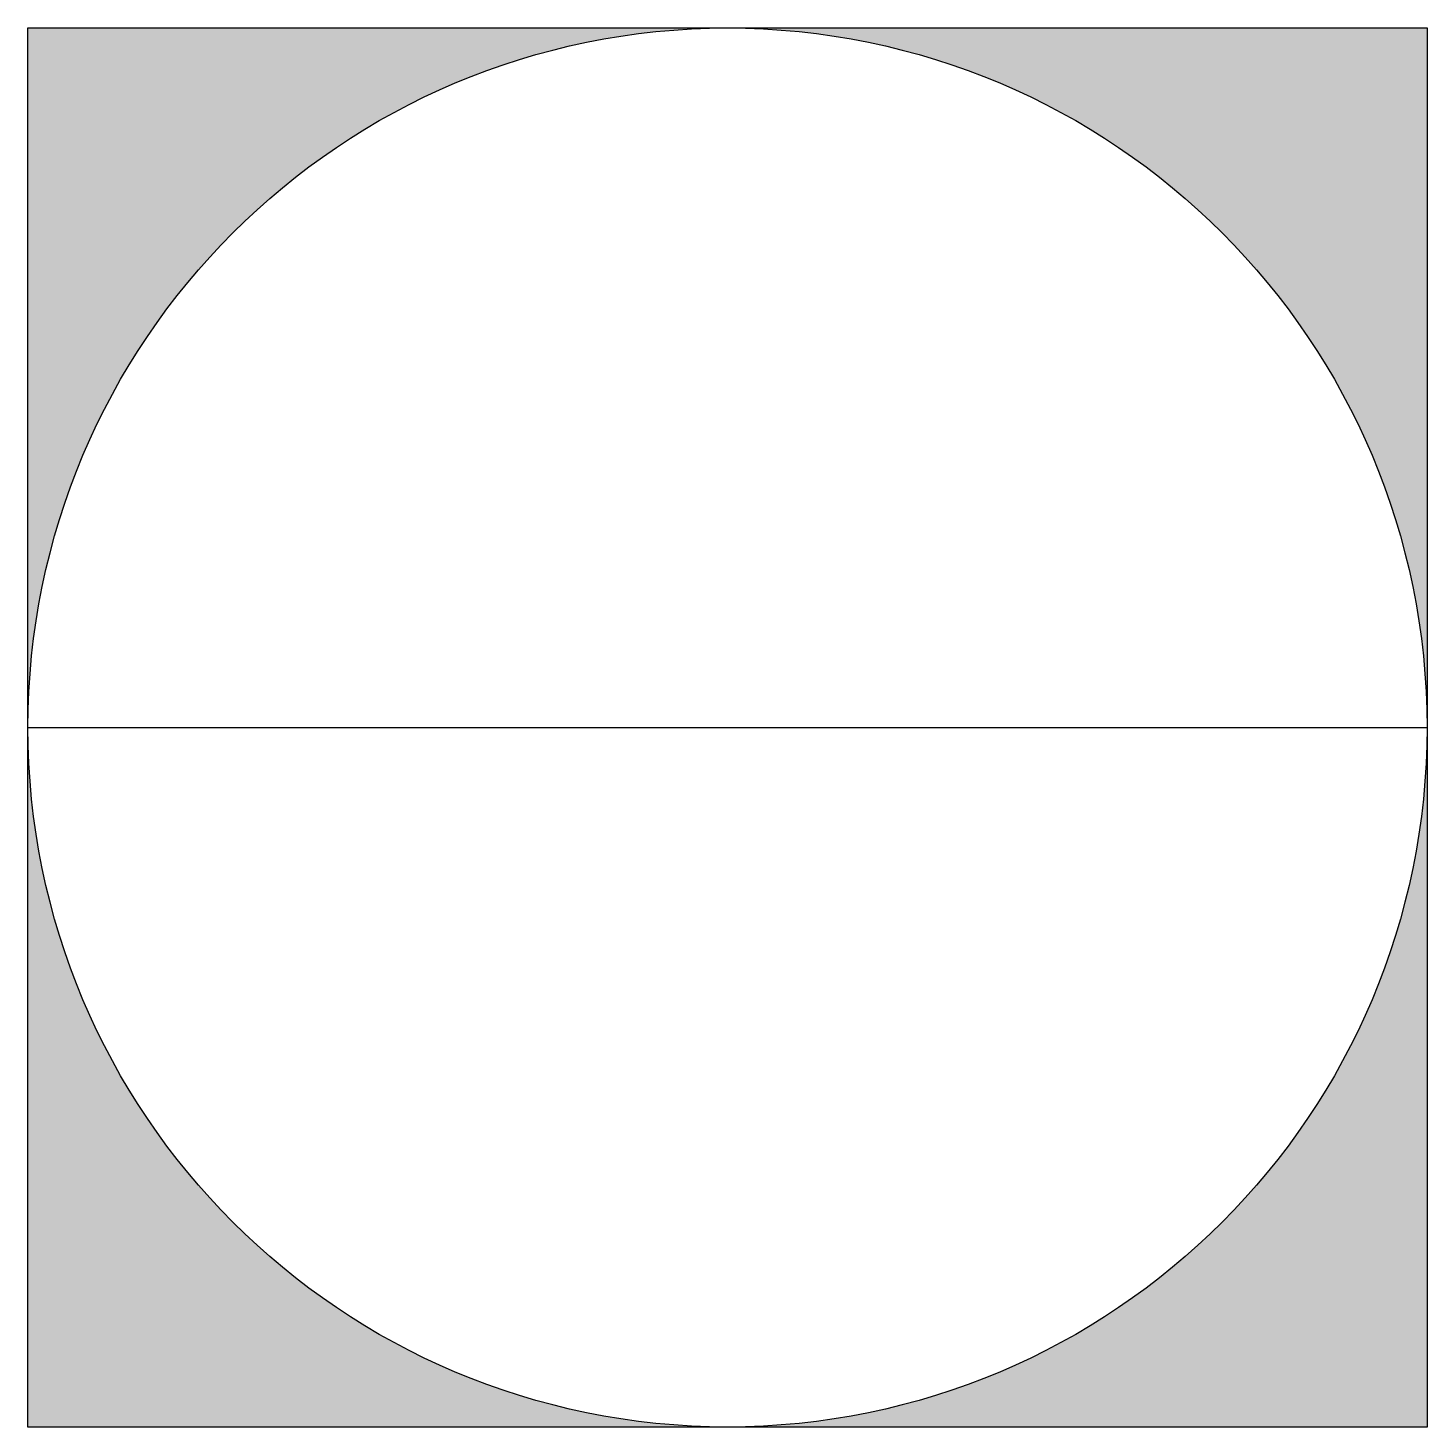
# Model space of a CAD drawing. Extents: x -2.5 to 2.5, y -2.5 to 2.5.
import ezdxf

# ---------------------------------------------------------------- set-up
doc = ezdxf.new("R2010")
doc.units = 0

msp = doc.modelspace()

# ---------------------------------------------------------------- hatches: boundary and pattern name
h = msp.add_hatch(color=256)
h.dxf.hatch_style = 1
h.paths.add_polyline_path([(0, 2.5036), (-2.5036, 2.5036), (-2.5036, 0, -0.414214)])
h = msp.add_hatch(color=256)
h.dxf.hatch_style = 1
h.paths.add_polyline_path([(2.5036, 2.5036), (0, 2.5036, -0.414214), (2.5036, 0)])
h = msp.add_hatch(color=256)
h.dxf.hatch_style = 1
h.paths.add_polyline_path([(-2.5036, 0), (-2.5036, -2.5036), (0, -2.5036, -0.414214)])
h = msp.add_hatch(color=256)
h.dxf.hatch_style = 1
h.paths.add_polyline_path([(2.5036, 0, -0.414214), (0, -2.5036), (2.5036, -2.5036)])

# ---------------------------------------------------------------- linework, layer by layer
msp.add_lwpolyline([(-2.5036, 2.5036), (2.5036, 2.5036), (2.5036, -2.5036), (-2.5036, -2.5036)], close=True)
msp.add_lwpolyline([(-2.5036, 0), (2.5036, 0)])
msp.add_circle((0, 0), 2.5036)

doc.saveas('drawing.dxf')
